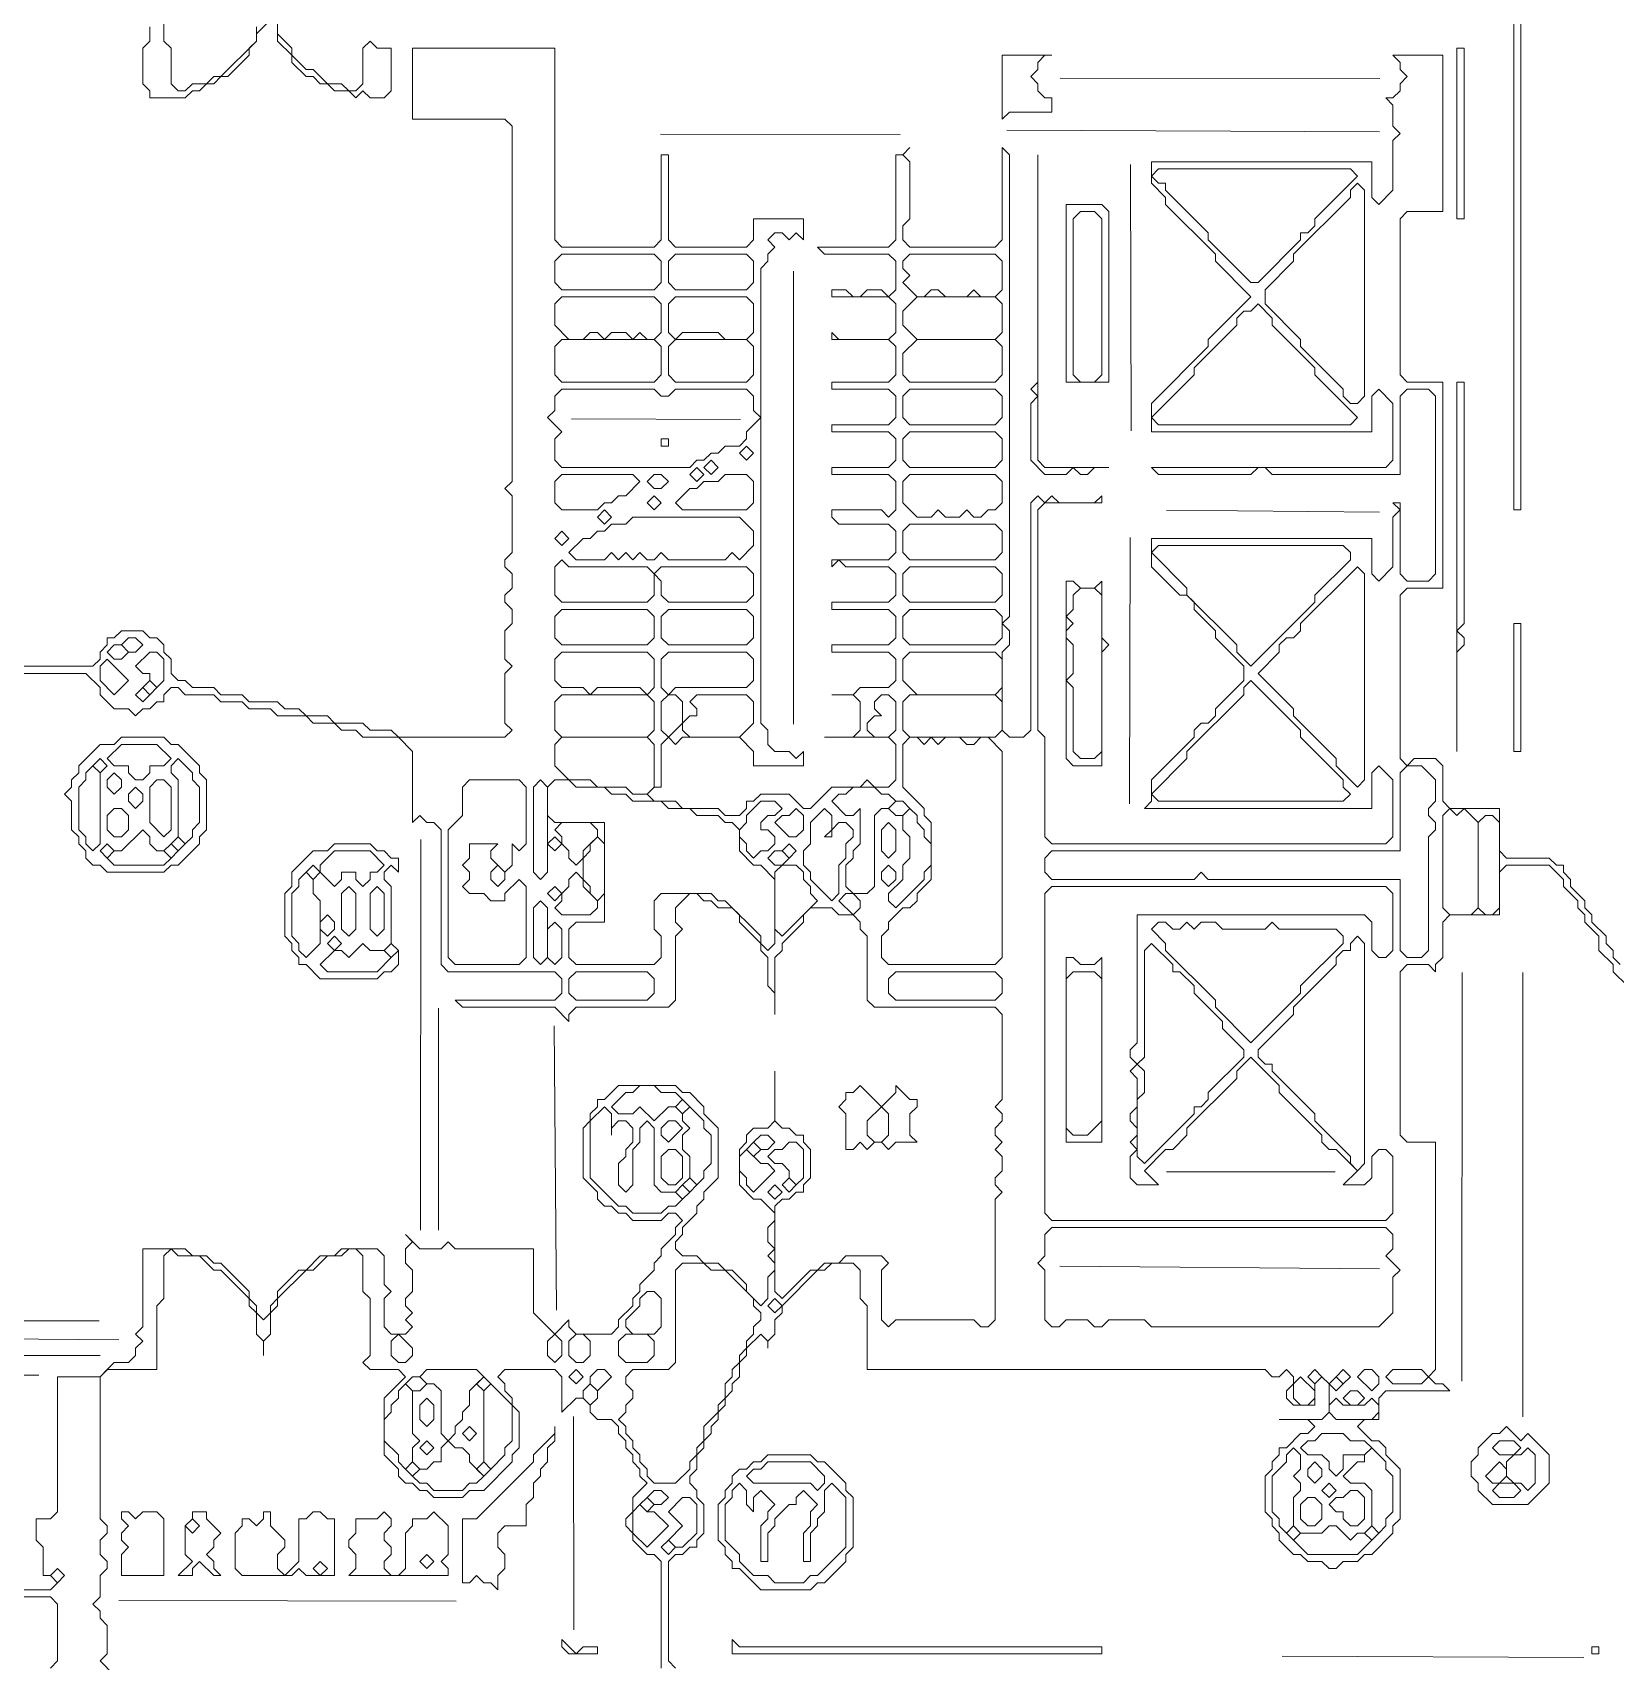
# Model space of a CAD drawing. Extents: x 10 to 1971, y 11 to 1392.
# Drawn here: x 473.5 to 696.3, y 616.9 to 846.2 of the extents above; entities that cross this region are included whole.
import ezdxf

# ---------------------------------------------------------------- set-up
doc = ezdxf.new("R2010")
doc.units = 0
for name, color, linetype, lineweight in [('TEXT_FALLBACK_OUTLINE', 2, 'Continuous', 0), ('TRACE_CURVE', 6, 'Continuous', 0), ('TRACE_STRAIGHT', 5, 'Continuous', 0), ('TRACE_TEXT_SYMBOL', 6, 'Continuous', 0)]:
    doc.layers.add(name, color=color, linetype=linetype, lineweight=lineweight)

msp = doc.modelspace()

# ---------------------------------------------------------------- linework, layer by layer
at = {"layer": 'TEXT_FALLBACK_OUTLINE', "color": 2}
for points in [[(486, 747), (485, 746), (483, 746), (480, 743), (480, 742), (479, 741), (479, 740), (478, 739), (479, 738), (479, 734), (480, 733), (480, 732), (481, 731), (481, 730), (482, 729), (483, 729), (484, 728), (492, 728), (493, 729), (494, 729), (497, 732), (497, 733), (498, 734), (498, 741), (497, 742), (497, 743), (494, 746), (493, 746), (492, 747)], [(486, 746), (491, 746), (493, 744), (492, 743), (490, 743), (490, 742), (489, 741), (488, 741), (487, 742), (487, 743), (485, 743), (484, 744)], [(481, 742), (482, 743), (483, 742), (483, 732), (482, 731), (481, 732), (481, 733), (480, 734), (480, 740), (481, 741)], [(482, 743), (483, 744), (484, 743), (483, 742)], [(493, 743), (494, 744), (496, 742), (496, 741), (497, 740), (497, 735), (496, 734), (496, 733), (495, 732), (494, 733), (494, 741), (493, 742)], [(484, 741), (485, 742), (486, 741), (486, 740), (485, 739), (484, 740)], [(490, 740), (491, 741), (492, 741), (493, 740), (493, 734), (492, 733), (490, 735)], [(487, 739), (488, 740), (489, 739), (489, 738), (488, 737), (487, 738)], [(484, 736), (485, 737), (486, 737), (487, 736), (487, 734), (486, 733), (485, 733), (484, 734)], [(489, 734), (490, 733), (490, 732), (491, 731), (492, 731), (493, 730), (492, 729), (485, 729), (484, 730), (485, 731), (486, 731)], [(483, 731), (484, 732), (485, 731), (484, 730)], [(492, 731), (493, 732), (494, 731), (493, 730)], [(493, 732), (494, 733), (495, 732), (494, 731)], [(547, 650), (547, 649), (544, 646), (544, 645), (536, 637), (534, 637), (534, 628), (535, 628), (536, 629), (537, 628), (538, 628), (539, 627), (539, 629), (540, 630), (540, 632), (539, 633), (539, 635), (540, 636), (543, 636), (543, 639), (544, 640), (544, 642), (545, 643), (545, 644), (546, 645), (546, 647), (547, 648)], [(486, 638), (486, 637), (487, 636), (486, 635), (486, 634), (487, 633), (486, 632), (486, 629), (492, 629), (492, 637), (491, 638), (489, 638), (488, 637), (487, 638)], [(496, 638), (496, 637), (495, 636), (495, 632), (496, 631), (494, 629), (496, 629), (496, 630), (497, 631), (499, 629), (500, 629), (499, 630), (499, 631), (498, 632), (499, 633), (499, 634), (500, 635), (498, 637), (498, 638)], [(506, 638), (506, 637), (505, 636), (504, 637), (503, 637), (503, 636), (502, 635), (502, 630), (503, 629), (510, 629), (511, 630), (512, 629), (516, 629), (516, 637), (515, 637), (514, 638), (513, 638), (512, 637), (511, 637), (511, 631), (509, 629), (508, 630), (508, 632), (509, 633), (509, 634), (507, 636), (507, 638)], [(523, 638), (522, 637), (519, 637), (519, 635), (518, 634), (518, 633), (519, 632), (519, 630), (518, 629), (532, 629), (532, 630), (531, 631), (532, 632), (532, 636), (530, 638), (529, 637), (527, 637), (527, 636), (526, 635), (526, 630), (525, 629), (524, 629), (523, 630), (523, 631), (524, 632), (524, 633), (523, 634), (523, 635), (524, 636), (524, 637)], [(495, 636), (496, 637), (497, 636), (496, 635)], [(513, 630), (514, 631), (515, 630), (514, 629)], [(528, 631), (529, 632), (530, 631), (529, 630)]]:
    msp.add_lwpolyline(points, close=True, dxfattribs=at)
at = {"layer": 'TRACE_CURVE', "color": 6}
for points in [[(681, 868), (678, 865), (678, 860), (680, 858), (681, 858), (682, 857), (682, 779), (683, 779), (683, 856), (685, 858), (686, 858), (688, 860), (688, 861), (689, 862), (695, 862), (695, 863), (689, 863), (688, 864), (688, 865), (685, 868)], [(631, 826), (632, 827), (659, 827), (660, 826), (654, 820), (654, 819), (653, 818), (652, 818), (652, 817), (646, 811), (645, 811), (639, 817), (639, 818), (633, 824), (633, 825), (632, 825)], [(659, 824), (660, 825), (661, 824), (661, 795), (660, 794), (659, 794), (658, 795), (658, 796), (652, 802), (652, 803), (647, 808), (647, 810), (651, 814), (651, 815), (659, 823)], [(547, 814), (548, 815), (561, 815), (562, 814), (562, 811), (561, 810), (548, 810), (547, 811)], [(563, 814), (564, 815), (574, 815), (575, 814), (575, 811), (574, 810), (564, 810), (563, 811)], [(596, 814), (597, 815), (609, 815), (610, 814), (610, 810), (609, 809), (607, 809), (606, 810), (605, 809), (602, 809), (601, 810), (600, 810), (599, 809), (598, 809), (596, 811), (597, 812), (596, 813)], [(547, 808), (548, 809), (561, 809), (562, 808), (562, 804), (561, 803), (560, 803), (559, 804), (558, 803), (557, 804), (555, 804), (554, 803), (553, 804), (552, 804), (551, 803), (549, 803), (547, 805)], [(563, 808), (564, 809), (574, 809), (575, 808), (575, 804), (574, 803), (571, 803), (570, 804), (565, 804), (564, 803), (563, 804)], [(598, 809), (609, 809), (610, 808), (610, 804), (609, 803), (598, 803), (596, 805), (596, 807)], [(645, 807), (646, 808), (648, 806), (648, 805), (654, 799), (654, 798), (660, 792), (659, 791), (632, 791), (631, 792), (637, 798), (637, 799), (643, 805), (643, 806), (644, 807)], [(547, 802), (548, 803), (561, 803), (562, 802), (562, 798), (561, 797), (548, 797), (547, 798)], [(563, 802), (564, 803), (574, 803), (575, 802), (575, 798), (574, 797), (564, 797), (563, 798)], [(598, 803), (609, 803), (610, 802), (610, 798), (609, 797), (597, 797), (596, 798), (596, 801)], [(547, 795), (548, 796), (561, 796), (562, 795), (563, 795), (564, 796), (574, 796), (575, 795), (575, 793), (576, 792), (574, 790), (574, 789), (573, 788), (571, 788), (570, 787), (569, 787), (568, 786), (567, 786), (566, 785), (548, 785), (547, 786), (547, 789), (548, 790), (546, 792), (547, 793)], [(596, 795), (597, 796), (609, 796), (610, 795), (610, 792), (609, 791), (597, 791), (596, 792)], [(596, 789), (597, 790), (609, 790), (610, 789), (610, 786), (609, 785), (597, 785), (596, 786)], [(573, 787), (574, 788), (575, 787), (574, 786)], [(566, 784), (567, 785), (568, 784), (567, 783)], [(568, 785), (569, 786), (570, 785), (569, 784)], [(547, 783), (548, 784), (558, 784), (559, 783), (557, 781), (556, 781), (555, 780), (554, 780), (553, 779), (548, 779), (547, 780)], [(560, 783), (561, 784), (562, 784), (563, 783), (562, 782), (561, 782)], [(570, 783), (571, 784), (574, 784), (575, 783), (575, 780), (574, 779), (565, 779), (564, 780), (566, 782), (567, 782), (568, 783)], [(596, 783), (597, 784), (609, 784), (610, 783), (610, 780), (609, 779), (608, 779), (607, 778), (606, 778), (605, 779), (604, 778), (602, 778), (601, 779), (600, 778), (598, 778), (596, 780)], [(560, 780), (561, 781), (562, 780), (561, 779)], [(557, 777), (558, 778), (573, 778), (575, 776), (575, 774), (573, 772), (572, 773), (571, 772), (563, 772), (562, 773), (561, 772), (560, 772), (559, 773), (558, 772), (557, 773), (556, 772), (555, 773), (554, 772), (550, 772), (549, 773), (551, 775), (552, 775), (553, 776), (554, 776), (555, 777)], [(553, 778), (554, 779), (555, 778), (554, 777)], [(547, 775), (548, 776), (549, 775), (548, 774)], [(596, 776), (597, 777), (609, 777), (610, 776), (610, 773), (609, 772), (597, 772), (596, 773)], [(631, 773), (632, 774), (658, 774), (659, 773), (659, 772), (654, 767), (654, 766), (645, 757), (643, 759), (643, 760), (636, 767), (636, 768)], [(547, 771), (548, 772), (549, 771), (560, 771), (561, 770), (561, 767), (560, 766), (548, 766), (547, 767)], [(561, 770), (562, 771), (574, 771), (575, 770), (575, 767), (574, 766), (563, 766), (562, 767), (562, 769)], [(596, 770), (597, 771), (609, 771), (610, 770), (610, 767), (609, 766), (597, 766), (596, 767)], [(660, 771), (661, 770), (661, 741), (660, 740), (657, 743), (657, 744), (651, 750), (651, 751), (646, 756), (649, 759), (649, 760), (650, 761), (651, 761), (652, 762), (652, 763)], [(547, 764), (548, 765), (560, 765), (561, 764), (561, 761), (560, 760), (548, 760), (547, 761)], [(562, 764), (563, 765), (574, 765), (575, 764), (575, 761), (574, 760), (563, 760), (562, 761)], [(596, 764), (597, 765), (609, 765), (610, 764), (610, 761), (609, 760), (597, 760), (596, 761)], [(484, 759), (485, 760), (486, 760), (487, 759), (486, 758), (485, 758)], [(486, 760), (487, 761), (488, 761), (489, 760), (488, 759), (487, 759)], [(490, 759), (491, 759), (492, 758), (492, 755), (491, 754), (490, 755), (490, 756), (489, 756), (488, 757)], [(547, 758), (548, 759), (560, 759), (561, 758), (561, 754), (560, 753), (559, 754), (553, 754), (552, 753), (551, 754), (548, 754), (547, 755)], [(562, 758), (563, 759), (574, 759), (575, 758), (575, 755), (574, 754), (564, 754), (563, 753), (562, 754)], [(596, 758), (597, 759), (609, 759), (610, 758), (610, 754), (609, 753), (598, 753), (596, 755)], [(483, 757), (484, 758), (487, 755), (485, 753), (483, 755)], [(489, 754), (490, 755), (491, 754), (490, 753)], [(644, 754), (645, 755), (652, 748), (652, 747), (658, 741), (658, 740), (659, 739), (658, 738), (632, 738), (631, 739), (636, 744), (636, 745), (644, 753)], [(488, 753), (489, 754), (490, 753), (489, 752)], [(547, 752), (548, 753), (560, 753), (561, 752), (561, 748), (560, 747), (548, 747), (547, 748)], [(562, 752), (563, 753), (564, 753), (565, 752), (565, 749), (563, 747), (562, 748)], [(566, 752), (567, 753), (574, 753), (575, 752), (575, 749), (573, 747), (566, 747), (565, 748), (565, 749), (566, 750), (567, 750), (567, 751)], [(592, 752), (593, 753), (594, 753), (595, 752), (595, 748), (594, 747), (592, 747), (591, 748), (591, 749), (592, 750), (593, 750), (592, 751)], [(596, 752), (597, 753), (609, 753), (610, 752), (610, 748), (609, 747), (597, 747), (596, 748)], [(547, 746), (548, 747), (560, 747), (561, 746), (561, 740), (560, 739), (558, 739), (557, 740), (553, 740), (552, 741), (549, 741), (547, 743)], [(596, 746), (597, 747), (598, 747), (599, 746), (600, 747), (601, 746), (602, 747), (604, 747), (605, 746), (606, 746), (607, 747), (608, 747), (610, 745), (610, 716), (609, 715), (594, 715), (593, 716), (593, 719), (594, 720), (594, 721), (596, 723), (597, 723), (598, 724), (598, 725), (600, 727), (600, 735), (599, 736), (599, 737), (596, 740)], [(666, 742), (667, 743), (669, 743), (671, 741), (671, 738), (670, 737), (670, 736), (671, 735), (671, 734), (670, 733), (670, 717), (669, 716), (667, 716), (666, 717), (666, 727), (639, 727), (638, 728), (637, 727), (617, 727), (616, 728), (616, 730), (617, 731), (666, 731)], [(534, 740), (535, 741), (542, 741), (543, 740), (543, 732), (542, 731), (541, 732), (541, 729), (540, 728), (538, 730), (538, 731), (539, 732), (535, 732), (535, 730), (534, 729), (535, 728), (535, 727), (534, 726), (535, 725), (537, 725), (538, 724), (540, 724), (540, 725), (542, 727), (543, 726), (543, 716), (542, 715), (533, 715), (532, 716), (532, 734), (534, 736)], [(544, 740), (545, 741), (546, 740), (546, 728), (545, 727), (544, 728)], [(546, 740), (547, 741), (549, 741), (550, 740), (554, 740), (555, 739), (557, 739), (558, 738), (562, 738), (563, 737), (566, 737), (567, 736), (570, 736), (571, 735), (572, 735), (573, 734), (573, 731), (575, 729), (576, 729), (578, 727), (578, 718), (577, 717), (576, 718), (576, 719), (571, 724), (570, 724), (569, 725), (562, 725), (561, 724), (561, 720), (562, 719), (562, 716), (561, 715), (550, 715), (549, 716), (549, 720), (550, 721), (554, 721), (554, 735), (547, 735), (546, 736)], [(588, 739), (589, 740), (592, 740), (593, 739), (594, 739), (595, 738), (594, 737), (593, 737), (592, 736), (592, 726), (591, 725), (589, 725), (588, 726), (588, 729), (589, 730), (589, 731), (590, 732), (590, 737), (589, 736), (588, 736), (586, 738), (587, 739)], [(576, 738), (578, 738), (579, 737), (578, 736), (577, 736), (576, 735), (576, 734), (577, 734), (578, 733), (578, 732), (577, 731), (576, 731), (575, 730), (574, 731), (574, 732), (573, 733), (573, 734), (574, 735), (574, 736)], [(580, 736), (581, 737), (582, 736), (582, 734), (581, 733), (580, 733), (578, 735), (579, 736)], [(585, 737), (586, 736), (586, 734), (585, 733), (586, 733), (586, 734), (587, 735), (588, 735), (589, 734), (589, 733), (588, 732), (588, 730), (587, 729), (587, 725), (586, 724), (583, 727), (583, 728), (582, 729), (582, 731), (583, 732), (583, 735)], [(594, 737), (595, 738), (596, 738), (597, 737), (596, 736), (595, 736)], [(596, 736), (597, 737), (598, 736), (598, 735), (599, 734), (599, 733), (600, 732), (600, 729), (599, 728), (599, 727), (595, 723), (594, 724), (594, 725), (596, 727), (596, 729), (597, 730), (597, 733), (596, 734)], [(672, 736), (673, 737), (674, 736), (675, 737), (677, 735), (677, 723), (676, 722), (673, 722), (672, 723)], [(677, 735), (678, 736), (679, 736), (680, 735), (680, 723), (679, 722), (678, 722), (677, 723)], [(547, 734), (548, 735), (552, 735), (553, 734), (553, 733), (551, 731), (551, 730), (550, 729), (549, 730), (549, 731), (548, 732), (548, 733)], [(593, 734), (594, 735), (595, 734), (595, 731), (594, 730), (593, 731)], [(546, 732), (547, 733), (548, 732), (547, 731)], [(552, 732), (553, 733), (554, 732), (554, 725), (553, 724), (552, 725), (552, 726), (551, 727), (551, 730), (552, 731)], [(579, 731), (580, 732), (581, 731), (580, 730)], [(577, 730), (578, 731), (579, 731), (580, 730), (579, 729), (578, 729)], [(538, 728), (539, 729), (540, 728), (540, 727), (539, 726), (538, 727)], [(549, 727), (550, 728), (551, 727), (551, 726), (553, 724), (553, 723), (552, 722), (548, 722), (547, 723), (548, 724), (548, 725), (549, 726)], [(578, 728), (579, 729), (581, 729), (582, 728), (582, 727), (583, 726), (583, 725), (584, 724), (579, 719), (578, 720)], [(593, 728), (594, 729), (595, 728), (595, 727), (594, 726), (593, 727)], [(546, 725), (547, 726), (548, 725), (547, 724)], [(587, 724), (588, 725), (589, 725), (590, 724), (590, 723), (589, 722)], [(616, 725), (617, 726), (664, 726), (665, 725), (665, 717), (664, 716), (663, 716), (662, 717), (662, 721), (661, 722), (629, 722), (629, 704), (628, 703), (628, 702), (629, 701), (628, 700), (629, 699), (629, 695), (628, 694), (628, 693), (629, 692), (629, 691), (628, 690), (629, 689), (628, 688), (628, 685), (629, 684), (632, 684), (630, 686), (633, 689), (634, 689), (636, 691), (636, 692), (643, 699), (643, 700), (645, 702), (649, 698), (649, 697), (655, 691), (655, 690), (656, 689), (657, 689), (660, 686), (658, 684), (661, 684), (662, 685), (662, 688), (663, 689), (664, 689), (665, 688), (665, 680), (664, 679), (617, 679), (616, 680)], [(544, 723), (545, 724), (546, 723), (546, 716), (545, 715), (544, 716)], [(546, 720), (547, 721), (548, 720), (548, 716), (547, 715), (546, 716)], [(631, 720), (632, 721), (633, 721), (634, 720), (635, 720), (636, 721), (637, 720), (638, 721), (640, 721), (641, 720), (647, 720), (648, 721), (649, 720), (657, 720), (658, 719), (658, 718), (652, 712), (652, 711), (645, 704), (640, 709), (640, 710), (633, 717), (633, 718)], [(630, 717), (631, 718), (634, 715), (634, 714), (635, 714), (637, 712), (637, 711), (641, 707), (641, 706), (644, 703), (644, 702), (639, 697), (639, 696), (638, 695), (637, 695), (637, 694), (630, 687), (629, 688), (629, 696), (630, 697), (630, 700), (629, 701), (630, 702)], [(659, 718), (660, 719), (661, 718), (661, 687), (660, 686), (659, 687), (659, 688), (654, 693), (654, 694), (648, 700), (648, 701), (647, 701), (646, 702), (646, 703), (651, 708), (651, 709), (657, 715), (657, 716), (658, 717), (659, 717)], [(549, 713), (550, 714), (560, 714), (561, 713), (561, 711), (560, 710), (550, 710), (549, 711)], [(594, 713), (595, 714), (609, 714), (610, 713), (610, 711), (609, 710), (595, 710), (594, 711)], [(558, 697), (559, 698), (561, 698), (562, 697), (564, 697), (565, 696), (564, 695), (563, 695), (561, 693), (559, 695), (558, 694), (556, 694), (555, 695), (557, 697)], [(554, 695), (555, 694), (555, 691), (555, 692), (556, 693), (557, 693), (558, 692), (558, 690), (557, 689), (557, 688), (556, 687), (556, 684), (557, 683), (558, 684), (558, 689), (559, 690), (559, 692), (560, 693), (561, 692), (561, 684), (562, 683), (564, 683), (565, 682), (564, 681), (563, 681), (562, 680), (558, 680), (557, 681), (556, 681), (552, 685), (552, 693)], [(564, 695), (565, 696), (566, 695), (565, 694)], [(565, 694), (566, 695), (568, 693), (568, 692), (569, 691), (569, 687), (568, 686), (568, 685), (567, 684), (566, 685), (566, 688), (565, 689), (565, 691), (566, 692), (565, 693)], [(562, 692), (563, 693), (564, 693), (565, 692), (563, 690), (562, 691)], [(575, 690), (576, 691), (577, 691), (578, 690), (577, 689), (576, 689)], [(562, 688), (563, 689), (564, 689), (565, 688), (565, 685), (564, 684), (563, 684), (562, 685)], [(573, 688), (574, 689), (576, 687), (577, 687), (578, 686), (575, 683), (574, 684), (574, 685), (573, 686)], [(574, 689), (575, 690), (576, 689), (575, 688)], [(579, 689), (580, 690), (581, 690), (582, 689), (582, 685), (581, 684), (580, 685), (580, 686), (579, 687), (578, 687), (577, 688), (578, 689)], [(564, 683), (565, 684), (566, 683), (565, 682)], [(565, 684), (566, 685), (567, 684), (566, 683)], [(577, 683), (578, 684), (579, 683), (578, 682)], [(579, 684), (580, 685), (581, 684), (580, 683)], [(616, 677), (617, 678), (664, 678), (665, 677), (665, 675), (664, 674), (666, 672), (665, 671), (665, 666), (663, 664), (631, 664), (630, 665), (625, 665), (624, 664), (623, 664), (622, 665), (619, 665), (618, 664), (617, 664), (616, 665), (616, 672), (615, 673), (616, 674)], [(564, 672), (565, 673), (568, 673), (569, 672), (571, 672), (575, 668), (575, 667), (576, 666), (576, 665), (575, 664), (575, 663), (574, 662), (574, 661), (573, 660), (573, 659), (572, 658), (572, 657), (571, 656), (571, 654), (570, 653), (570, 652), (568, 650), (568, 648), (567, 647), (567, 646), (566, 645), (566, 644), (564, 642), (561, 642), (560, 643), (560, 644), (559, 645), (559, 646), (558, 647), (558, 648), (557, 649), (557, 650), (556, 651), (557, 652), (557, 653), (558, 654), (558, 655), (557, 656), (557, 657), (558, 658), (563, 658), (564, 659)], [(559, 668), (560, 669), (561, 669), (562, 668), (562, 664), (561, 663), (558, 663), (557, 664), (557, 665), (559, 667)], [(577, 667), (578, 668), (579, 667), (578, 666)], [(524, 662), (525, 663), (527, 661), (527, 660), (526, 659), (525, 659), (524, 660)], [(546, 662), (547, 663), (548, 662), (548, 660), (547, 659), (546, 660)], [(549, 662), (550, 663), (551, 663), (552, 662), (552, 660), (551, 659), (550, 659), (549, 660)], [(556, 662), (557, 663), (560, 663), (561, 662), (561, 660), (560, 659), (557, 659), (556, 660)], [(528, 657), (529, 658), (536, 658), (537, 657), (535, 655), (535, 653), (534, 652), (534, 651), (533, 650), (533, 649), (532, 648), (531, 649), (531, 655), (530, 656), (529, 656)], [(549, 657), (550, 658), (551, 657), (550, 656)], [(552, 657), (553, 658), (554, 658), (555, 657), (553, 655), (552, 656)], [(653, 657), (654, 658), (655, 657), (654, 656)], [(657, 657), (658, 658), (659, 657), (658, 656)], [(660, 657), (661, 658), (662, 658), (663, 657), (663, 656), (662, 655)], [(664, 657), (665, 658), (669, 658), (670, 657), (669, 656), (665, 656)], [(525, 655), (526, 656), (527, 655), (527, 649), (528, 648), (527, 647), (527, 645), (526, 644), (525, 645), (525, 646), (523, 648), (523, 651), (524, 652), (524, 653), (525, 654)], [(526, 656), (527, 657), (528, 657), (529, 656), (528, 655), (527, 655)], [(536, 656), (537, 657), (538, 656), (537, 655)], [(537, 655), (538, 656), (541, 653), (541, 648), (540, 647), (540, 646), (538, 644), (537, 645)], [(551, 655), (552, 656), (553, 655), (553, 654), (552, 653), (551, 654)], [(651, 656), (652, 657), (654, 655), (654, 654), (653, 653), (652, 653), (651, 654)], [(656, 656), (657, 657), (658, 656), (657, 655)], [(528, 653), (529, 654), (530, 653), (530, 651), (529, 650), (528, 651)], [(656, 653), (657, 654), (658, 653), (661, 653), (662, 654), (663, 653), (663, 652), (662, 651), (657, 651), (656, 652)], [(658, 654), (659, 655), (660, 655), (661, 654), (660, 653), (659, 653)], [(534, 649), (535, 650), (536, 649), (535, 648)], [(654, 648), (655, 649), (658, 649), (659, 648), (661, 648), (662, 647), (661, 646), (658, 646), (658, 644), (657, 643), (656, 644), (656, 645), (655, 646), (653, 646), (652, 647), (653, 648)], [(531, 647), (532, 648), (533, 647), (534, 647), (535, 646), (535, 645), (537, 643), (536, 642), (535, 642), (534, 641), (530, 641), (529, 642), (528, 642), (527, 643), (528, 644), (529, 644), (530, 645), (531, 645)], [(528, 647), (529, 648), (530, 647), (529, 646)], [(650, 646), (651, 647), (652, 646), (652, 644), (651, 643), (652, 642), (652, 641), (651, 640), (651, 636), (650, 635), (649, 636), (649, 637), (648, 638), (648, 643), (650, 645)], [(661, 646), (662, 647), (664, 645), (664, 644), (665, 643), (665, 638), (664, 637), (664, 636), (663, 635), (662, 636), (662, 641), (661, 642), (659, 642), (658, 643), (660, 645), (661, 645)], [(526, 644), (527, 645), (528, 644), (527, 643)], [(536, 644), (537, 645), (538, 644), (537, 643)], [(653, 644), (654, 645), (655, 644), (655, 643), (654, 642), (653, 643)], [(655, 641), (656, 642), (657, 641), (656, 640)], [(559, 639), (560, 640), (561, 639), (560, 638)], [(560, 640), (561, 641), (562, 641), (563, 640), (562, 639), (561, 639)], [(565, 640), (566, 640), (567, 639), (567, 635), (565, 633), (564, 633), (563, 634), (565, 636), (563, 638)], [(652, 639), (653, 640), (654, 640), (655, 639), (655, 637), (654, 636), (653, 636), (652, 637)], [(658, 640), (659, 641), (660, 641), (661, 640), (661, 637), (660, 636), (659, 636), (658, 637), (658, 638), (657, 638), (656, 639), (657, 640)], [(558, 638), (559, 639), (560, 638), (561, 638), (563, 636), (560, 633), (558, 635)], [(650, 635), (651, 636), (652, 635), (651, 634)], [(655, 635), (656, 636), (657, 636), (659, 634), (660, 635), (661, 635), (662, 634), (660, 632), (653, 632), (651, 634), (652, 635)], [(661, 635), (662, 636), (663, 635), (662, 634)], [(562, 633), (563, 634), (564, 633), (563, 632)], [(476, 629), (477, 630), (478, 629), (477, 628)]]:
    msp.add_lwpolyline(points, close=True, dxfattribs=at)
for points in [[(505, 847), (505, 845), (500, 840), (499, 840), (498, 839), (496, 839), (495, 838), (494, 838), (493, 839), (493, 844), (492, 845), (492, 855)], [(490, 847), (490, 845), (489, 844), (489, 839), (490, 838), (490, 837), (495, 837), (496, 838), (497, 838), (498, 839), (499, 839), (500, 840), (501, 840), (504, 843), (504, 844), (505, 845), (505, 846), (507, 848)], [(508, 847), (508, 845), (510, 843), (510, 842), (512, 840), (513, 840), (514, 839), (515, 839), (516, 838), (518, 838), (519, 837), (520, 838), (521, 837), (523, 837), (524, 838), (524, 844), (522, 844), (521, 845), (520, 844), (520, 839), (519, 838), (518, 838), (517, 839), (515, 839), (513, 841), (512, 841), (510, 843), (510, 844), (508, 846), (508, 848)], [(527, 844), (527, 834), (540, 834), (541, 833), (541, 783), (540, 782), (541, 781), (541, 773), (540, 772), (540, 771), (541, 770), (541, 768), (540, 767), (540, 766), (541, 765), (541, 763), (540, 762), (540, 758), (541, 757), (540, 756), (540, 749), (541, 748), (540, 747), (525, 747), (524, 748), (521, 748), (520, 749), (516, 749), (515, 750), (512, 750), (511, 751), (509, 751), (508, 752), (504, 752), (503, 753), (500, 753), (499, 754), (496, 754), (495, 755), (494, 755), (493, 756), (493, 758), (492, 759), (492, 760), (491, 761), (490, 761), (489, 762), (486, 762), (485, 761), (484, 761), (484, 760), (483, 759), (483, 758), (482, 757), (391, 757)], [(575, 745), (575, 743), (582, 743), (582, 745), (581, 744), (580, 745), (578, 745), (577, 746), (577, 748), (576, 749), (576, 813), (577, 814), (577, 815), (578, 816), (577, 817), (578, 818), (579, 818), (580, 817), (581, 818), (582, 817), (582, 820), (575, 820), (575, 817), (574, 816), (564, 816), (563, 817), (563, 829), (562, 829), (562, 817), (561, 816), (548, 816), (547, 817), (547, 844), (527, 844)], [(690, 726), (690, 727), (689, 728), (689, 729), (688, 729), (687, 730), (681, 730), (680, 731), (680, 737), (673, 737), (672, 738), (672, 743), (671, 744), (668, 744), (667, 743), (666, 744), (666, 767), (667, 768), (672, 768), (672, 797), (667, 797), (666, 798), (666, 820), (667, 821), (672, 821), (672, 843), (665, 843), (666, 842), (666, 841), (667, 840), (666, 839), (666, 838), (665, 837), (664, 837), (665, 836), (665, 833), (666, 832), (665, 831), (665, 824), (663, 822), (662, 823), (662, 828), (631, 828), (631, 825), (633, 823), (633, 822), (640, 815), (640, 814), (645, 809), (639, 803), (639, 802), (631, 794), (631, 790), (662, 790), (662, 795), (663, 796), (665, 794), (665, 786), (664, 785), (631, 785), (632, 784), (645, 784), (646, 785), (647, 785)], [(611, 760), (611, 762), (610, 763), (611, 764), (611, 829), (610, 830), (610, 817), (609, 816), (597, 816), (596, 817), (596, 819), (597, 820), (597, 828), (596, 829), (597, 830), (596, 829), (595, 829), (595, 817), (594, 816), (584, 816), (585, 815), (594, 815), (595, 814), (595, 810), (594, 809), (593, 810), (591, 810), (590, 809), (589, 809), (588, 810), (586, 810), (586, 809), (594, 809), (595, 808), (595, 804), (594, 803), (587, 803), (586, 804), (586, 803), (594, 803), (595, 802), (595, 798), (594, 797), (586, 797), (586, 796), (594, 796), (595, 795), (595, 792), (594, 791), (586, 791), (586, 790), (594, 790), (595, 789), (595, 786), (594, 785), (586, 785), (586, 784), (594, 784), (595, 783), (595, 779), (594, 778), (593, 779), (586, 779), (586, 778)], [(647, 785), (648, 784), (666, 784), (666, 795), (667, 796), (670, 796), (671, 795), (671, 770), (670, 769), (667, 769), (666, 770), (666, 780), (665, 780), (666, 779), (665, 778), (665, 771), (663, 769), (662, 770), (662, 775), (631, 775), (631, 771), (635, 767), (636, 767), (637, 766), (637, 765), (640, 762), (640, 761), (644, 757), (644, 755), (640, 751), (640, 750), (639, 749), (638, 749), (637, 748), (637, 747), (631, 741), (631, 738), (630, 737), (662, 737), (662, 742), (663, 743), (665, 741), (665, 733), (664, 732), (617, 732), (616, 733), (616, 747), (615, 748), (615, 779), (616, 780), (624, 780), (624, 781), (623, 780), (618, 780), (617, 781), (616, 780), (615, 781), (614, 780), (614, 748), (613, 747), (611, 747), (610, 748), (610, 759), (611, 760)], [(586, 778), (587, 777), (594, 777), (595, 776), (595, 773), (594, 772), (586, 772), (586, 771), (587, 772), (588, 771), (594, 771), (595, 770), (595, 767), (594, 766), (586, 766), (586, 765), (594, 765), (595, 764), (595, 761), (594, 760), (586, 760), (586, 759), (594, 759), (595, 758), (595, 755), (594, 754), (590, 754), (589, 753), (586, 753), (589, 753), (590, 752), (590, 748), (589, 747), (585, 747), (594, 747), (595, 746), (595, 741), (594, 740), (592, 740), (591, 741), (590, 740), (586, 740), (583, 737), (582, 737), (580, 739), (576, 739), (575, 738), (574, 738), (574, 737), (573, 736), (571, 736), (570, 737), (565, 737), (564, 738), (561, 738), (560, 739), (561, 740), (562, 740), (562, 746), (563, 747), (564, 746), (565, 747), (573, 747), (575, 745)], [(391, 756), (481, 756), (483, 754), (483, 753), (485, 751), (487, 751), (488, 750), (489, 751), (490, 751), (491, 752), (492, 752), (492, 753), (493, 754), (494, 754), (495, 753), (499, 753), (500, 752), (503, 752), (504, 751), (507, 751), (508, 750), (512, 750), (513, 749), (516, 749), (517, 748), (519, 748), (520, 747), (525, 747), (527, 745), (527, 735), (528, 736), (529, 735), (530, 735), (531, 734), (531, 715), (532, 714), (547, 714), (548, 713), (548, 711), (547, 710), (533, 710), (534, 709), (547, 709), (549, 707), (549, 708), (550, 709), (563, 709), (564, 710), (564, 719), (565, 720), (564, 721), (564, 723), (566, 725), (567, 725), (568, 724), (569, 724), (570, 723), (572, 723), (573, 722), (573, 721), (576, 718), (576, 717)], [(660, 650), (661, 651), (663, 651), (663, 654), (664, 655), (673, 655), (672, 656), (671, 656), (670, 657), (671, 658), (671, 690), (667, 690), (666, 691), (666, 714), (667, 715), (670, 715), (671, 714), (671, 715), (672, 716), (672, 721), (673, 722), (680, 722), (680, 728), (681, 729), (687, 729), (689, 727), (689, 726), (691, 724), (691, 723), (692, 722), (692, 721), (694, 719), (694, 717), (696, 715), (696, 714), (698, 712)], [(697, 715), (696, 716), (696, 717), (695, 718), (695, 719), (693, 721), (693, 722), (692, 723), (692, 724), (690, 726)], [(576, 717), (577, 716), (577, 712), (578, 711), (578, 708), (578, 716), (579, 717), (579, 718), (582, 721), (582, 722), (583, 723), (586, 723), (587, 722), (589, 722), (590, 721), (590, 720), (591, 719), (591, 710), (592, 709), (609, 709), (610, 708), (610, 696), (609, 695), (610, 694), (610, 693), (609, 692), (609, 691), (610, 690), (609, 689), (610, 688), (610, 686), (609, 685), (609, 684), (610, 683), (609, 682), (609, 665), (608, 664), (607, 664), (606, 665), (595, 665), (594, 664), (593, 665), (593, 672), (594, 673), (593, 674), (588, 674), (587, 673), (585, 673), (584, 672), (583, 672), (579, 668), (578, 669), (578, 681), (579, 682), (580, 682), (581, 683), (582, 683), (582, 684), (583, 685), (583, 689), (582, 690), (582, 691), (581, 691), (580, 692)], [(580, 692), (579, 692), (578, 693), (578, 700), (578, 693), (577, 692), (575, 692), (574, 691), (574, 690), (573, 689), (573, 684), (575, 682), (576, 682), (578, 680), (578, 679), (577, 678), (577, 676), (578, 675), (577, 674), (578, 673), (578, 672), (577, 671), (577, 668), (576, 667), (574, 669), (574, 670), (572, 672), (571, 672), (570, 673), (568, 673), (567, 674), (565, 674), (564, 675), (564, 676), (565, 677), (565, 678), (567, 680), (567, 681), (568, 682), (568, 683), (570, 685), (570, 692), (568, 694), (568, 695), (566, 697), (565, 697), (564, 698), (556, 698), (554, 696), (553, 696), (553, 695), (552, 694), (552, 693), (551, 692), (551, 685), (553, 683), (553, 682), (554, 681), (555, 681), (556, 680), (557, 680), (558, 679), (562, 679), (563, 680)], [(563, 680), (564, 680), (565, 679), (564, 678), (564, 677), (562, 675), (562, 674), (561, 673), (561, 672), (559, 670), (559, 669), (558, 668), (558, 667), (556, 665), (556, 664), (555, 663), (550, 663), (549, 664), (549, 665), (547, 663), (544, 666), (544, 675), (533, 675), (532, 676), (531, 675), (528, 675), (526, 677), (527, 676), (526, 675), (526, 673), (527, 672), (527, 669), (526, 668), (526, 667), (527, 666), (526, 665), (527, 664), (526, 663), (524, 663), (523, 664), (523, 668), (524, 669), (523, 670), (523, 674), (522, 675), (517, 675), (516, 674), (514, 674), (512, 672), (511, 672), (508, 669), (508, 668), (507, 667), (507, 666), (506, 665), (505, 666), (505, 667), (504, 668), (504, 669), (500, 673), (499, 673), (498, 674), (496, 674), (495, 675)], [(495, 675), (489, 675), (489, 664), (488, 663), (489, 662), (488, 661), (488, 660), (487, 659), (485, 659), (483, 657), (477, 657), (477, 638), (476, 637), (474, 637), (474, 634), (475, 633), (475, 629), (476, 629), (477, 628), (476, 627), (387, 627)], [(483, 624), (482, 625), (483, 626), (483, 629), (484, 630), (484, 631), (483, 632), (483, 634), (484, 635), (484, 636), (483, 637), (483, 657), (484, 658), (491, 658), (491, 667), (492, 668), (492, 674), (493, 675), (494, 674), (497, 674), (499, 672), (500, 672), (504, 668), (504, 667), (505, 666), (505, 663), (506, 662), (506, 660), (506, 662), (507, 663), (507, 666), (508, 667), (508, 668), (512, 672), (513, 672), (515, 674), (517, 674), (518, 675), (519, 675), (520, 674), (520, 669), (521, 668), (521, 660), (520, 659), (521, 658), (525, 658), (526, 657), (523, 654), (523, 646), (525, 644), (525, 643), (526, 642), (527, 642), (528, 641), (529, 641), (530, 640), (534, 640), (535, 641), (537, 641), (541, 645), (541, 646), (542, 647), (542, 652), (541, 653)], [(577, 661), (577, 662), (578, 663), (578, 665), (579, 666), (579, 667), (584, 672), (585, 672), (586, 673), (589, 673), (590, 672), (590, 668), (591, 667), (591, 658), (647, 658), (648, 657), (649, 657), (650, 658), (651, 657), (651, 656), (650, 655), (650, 654), (651, 653), (654, 653), (654, 656), (655, 657), (656, 656), (656, 652), (655, 651), (649, 651), (653, 651), (654, 650), (653, 649), (652, 649), (650, 647), (649, 647), (649, 646), (648, 645), (648, 644), (647, 643), (647, 638), (648, 637), (648, 636), (649, 635), (649, 634), (651, 632), (652, 632), (653, 631), (655, 631), (656, 630), (657, 630), (658, 631), (660, 631), (661, 632), (662, 632), (665, 635), (665, 636), (666, 637), (666, 644), (664, 646), (664, 647), (663, 648), (662, 648), (660, 650)], [(564, 616), (563, 617), (563, 631), (564, 632), (565, 632), (566, 633), (567, 633), (567, 634), (568, 635), (568, 639), (567, 640), (567, 641), (566, 642), (566, 643), (567, 644), (567, 646), (568, 647), (568, 648), (569, 649), (569, 650), (570, 651), (570, 652), (571, 653), (571, 654), (572, 655), (572, 656), (573, 657), (573, 659), (574, 660), (574, 661), (576, 663), (577, 662), (577, 661)], [(541, 653), (541, 654), (540, 655), (540, 656), (539, 657), (540, 658), (547, 658), (548, 657), (548, 652), (550, 654), (551, 654), (552, 653), (552, 652), (553, 651), (555, 651), (556, 650), (556, 649), (557, 648), (557, 647), (558, 646), (558, 645), (559, 644), (559, 643), (560, 642), (558, 640), (558, 638), (557, 637), (557, 636), (558, 635), (558, 634), (560, 632), (561, 632), (562, 631), (562, 616)], [(437, 615), (437, 621), (438, 622), (438, 624), (437, 625), (438, 626), (476, 626), (477, 625), (477, 617), (476, 616)], [(485, 615), (483, 617), (484, 618), (484, 622), (483, 623), (483, 624)]]:
    msp.add_lwpolyline(points, dxfattribs=at)
at = {"layer": 'TRACE_STRAIGHT', "color": 5}
for p, q in [((618.13, 839.79), (663.13, 839.74)), ((610.62, 832.48), (663.12, 832.23)), ((561.87, 831.89), (595.63, 831.83)), ((628.07, 827.63), (628.16, 790.13)), ((580.61, 812.63), (580.61, 748.87)), ((549.37, 791.85), (573.13, 791.74)), ((633.13, 778.95), (663.12, 778.68)), ((627.93, 737.62), (627.99, 775.12)), ((528.13, 677.62), (528.15, 732.62)), ((674.69, 656.37), (674.73, 713.88)), ((683.27, 651.37), (683.29, 713.88)), ((530.62, 708.88), (530.62, 677.62)), ((546.92, 706.39), (547.26, 666.37)), ((633.12, 685.85), (656.87, 685.85)), ((618.12, 672.56), (663.12, 672.2)), ((348.12, 664.97), (482.88, 664.86)), ((455.62, 662.48), (485.63, 662.17)), ((457, 660), (483, 660)), ((329.37, 657.44), (474.38, 657.22)), ((549.63, 651.38), (549.71, 621.38)), ((485.62, 625.49), (533.13, 625.42)), ((649.38, 617.69), (691.88, 617.49))]:
    msp.add_line(p, q, dxfattribs=at)
at = {"layer": 'TRACE_TEXT_SYMBOL', "color": 6}
for points in [[(674, 844), (674, 820), (675, 820), (675, 844)], [(610, 843), (610, 834), (611, 835), (617, 835), (617, 837), (616, 837), (615, 838), (615, 839), (614, 840), (615, 841), (615, 842), (616, 843), (617, 843)], [(615, 829), (615, 797), (614, 796), (615, 795), (614, 794), (614, 786), (616, 784), (619, 784), (620, 785), (621, 784), (622, 784), (623, 785), (625, 785), (616, 785), (615, 786)], [(619, 822), (619, 797), (625, 797), (625, 821), (624, 822)], [(620, 820), (621, 821), (623, 821), (624, 820), (624, 798), (623, 797), (621, 797), (620, 798)], [(674, 797), (674, 745), (674, 759), (675, 760), (675, 761), (674, 762), (675, 763), (675, 797)], [(562, 789), (563, 789), (563, 788), (562, 788)], [(619, 769), (619, 744), (620, 743), (624, 743), (624, 759), (625, 760), (624, 761), (624, 769), (623, 768), (621, 768), (620, 769)], [(620, 767), (621, 768), (623, 768), (624, 767), (624, 745), (623, 744), (621, 744), (620, 745), (620, 754), (619, 755), (620, 756), (620, 760), (619, 761), (619, 762), (620, 763), (619, 764), (620, 765)], [(682, 763), (682, 745), (683, 745), (683, 763)], [(516, 732), (515, 731), (513, 731), (510, 728), (510, 726), (509, 725), (509, 719), (510, 718), (510, 717), (511, 716), (511, 715), (512, 715), (514, 713), (522, 713), (523, 714), (524, 714), (525, 715), (525, 717), (524, 718), (524, 726), (523, 727), (523, 728), (524, 729), (525, 728), (525, 730), (524, 730), (523, 731), (522, 731), (521, 732)], [(516, 731), (521, 731), (523, 729), (522, 728), (521, 728), (521, 727), (520, 726), (519, 727), (519, 728), (517, 728), (517, 727), (516, 726), (514, 728), (514, 729)], [(511, 727), (512, 728), (513, 727), (513, 725), (514, 724), (514, 718), (512, 716), (511, 717), (511, 718), (510, 719), (510, 725), (511, 726)], [(512, 728), (513, 729), (514, 728), (513, 727)], [(517, 725), (518, 726), (519, 725), (519, 720), (518, 719), (517, 720)], [(521, 725), (522, 726), (523, 725), (523, 720), (522, 719), (521, 720)], [(514, 721), (515, 722), (516, 721), (516, 720), (515, 719), (514, 720)], [(520, 718), (521, 717), (523, 717), (524, 716), (522, 714), (515, 714), (514, 715), (516, 717), (517, 717), (518, 716)], [(515, 718), (516, 719), (517, 718), (516, 717)], [(523, 717), (524, 718), (525, 717), (524, 716)], [(619, 716), (619, 690), (624, 690), (624, 716), (623, 715), (621, 715), (620, 716)], [(619, 713), (620, 714), (623, 714), (624, 713), (624, 693), (622, 691), (620, 691), (619, 692)], [(590, 698), (589, 697), (588, 697), (588, 696), (587, 695), (588, 694), (588, 689), (589, 689), (590, 690), (591, 689), (592, 690), (593, 690), (594, 689), (595, 690), (598, 690), (597, 691), (597, 694), (598, 695), (598, 696), (597, 696), (595, 698), (595, 697), (593, 695)], [(593, 695), (594, 694), (594, 691), (593, 690), (592, 690), (591, 691), (591, 693)], [(681, 650), (680, 649), (679, 649), (677, 647), (677, 646), (676, 645), (676, 643), (677, 642), (677, 641), (679, 639), (684, 639), (687, 642), (687, 646), (684, 649), (683, 648)], [(679, 647), (680, 648), (682, 648), (683, 647), (682, 646), (680, 646)], [(683, 646), (684, 647), (685, 646), (685, 642), (684, 641), (683, 642), (682, 642), (681, 643), (681, 645), (682, 646)], [(577, 646), (576, 645), (575, 645), (574, 644), (573, 644), (572, 643), (572, 642), (571, 641), (571, 640), (570, 639), (570, 634), (571, 633), (571, 632), (572, 631), (572, 630), (573, 630), (576, 627), (583, 627), (584, 628), (585, 628), (588, 631), (588, 632), (589, 633), (589, 640), (588, 641), (588, 642), (585, 645), (584, 645), (583, 646)], [(576, 644), (577, 645), (583, 645), (585, 643), (585, 642), (584, 641), (583, 642), (575, 642), (574, 643), (575, 644)], [(680, 645), (681, 644), (681, 643), (680, 642), (679, 642), (678, 643)], [(572, 641), (573, 642), (574, 641), (574, 639), (575, 638), (575, 640), (576, 641), (578, 639), (577, 638), (577, 637), (576, 636), (576, 631), (577, 631), (577, 635), (578, 636), (578, 637), (580, 639), (581, 639), (581, 640), (582, 641), (584, 639), (583, 638), (583, 636), (582, 635), (582, 631), (583, 631), (583, 635), (584, 636), (584, 637), (585, 638), (585, 641), (586, 642), (588, 640), (588, 633), (584, 629), (583, 629), (582, 628), (578, 628), (577, 629), (575, 629), (573, 631), (573, 632), (571, 634), (571, 639), (572, 640)], [(679, 641), (680, 642), (682, 642), (683, 641), (682, 640), (680, 640)], [(548, 620), (548, 619), (549, 618), (553, 618), (553, 619), (551, 619), (550, 618)], [(572, 620), (572, 618), (624, 618), (624, 619), (573, 619)], [(693, 619), (694, 619), (694, 618), (693, 618)]]:
    msp.add_lwpolyline(points, close=True, dxfattribs=at)

doc.saveas('drawing.dxf')
